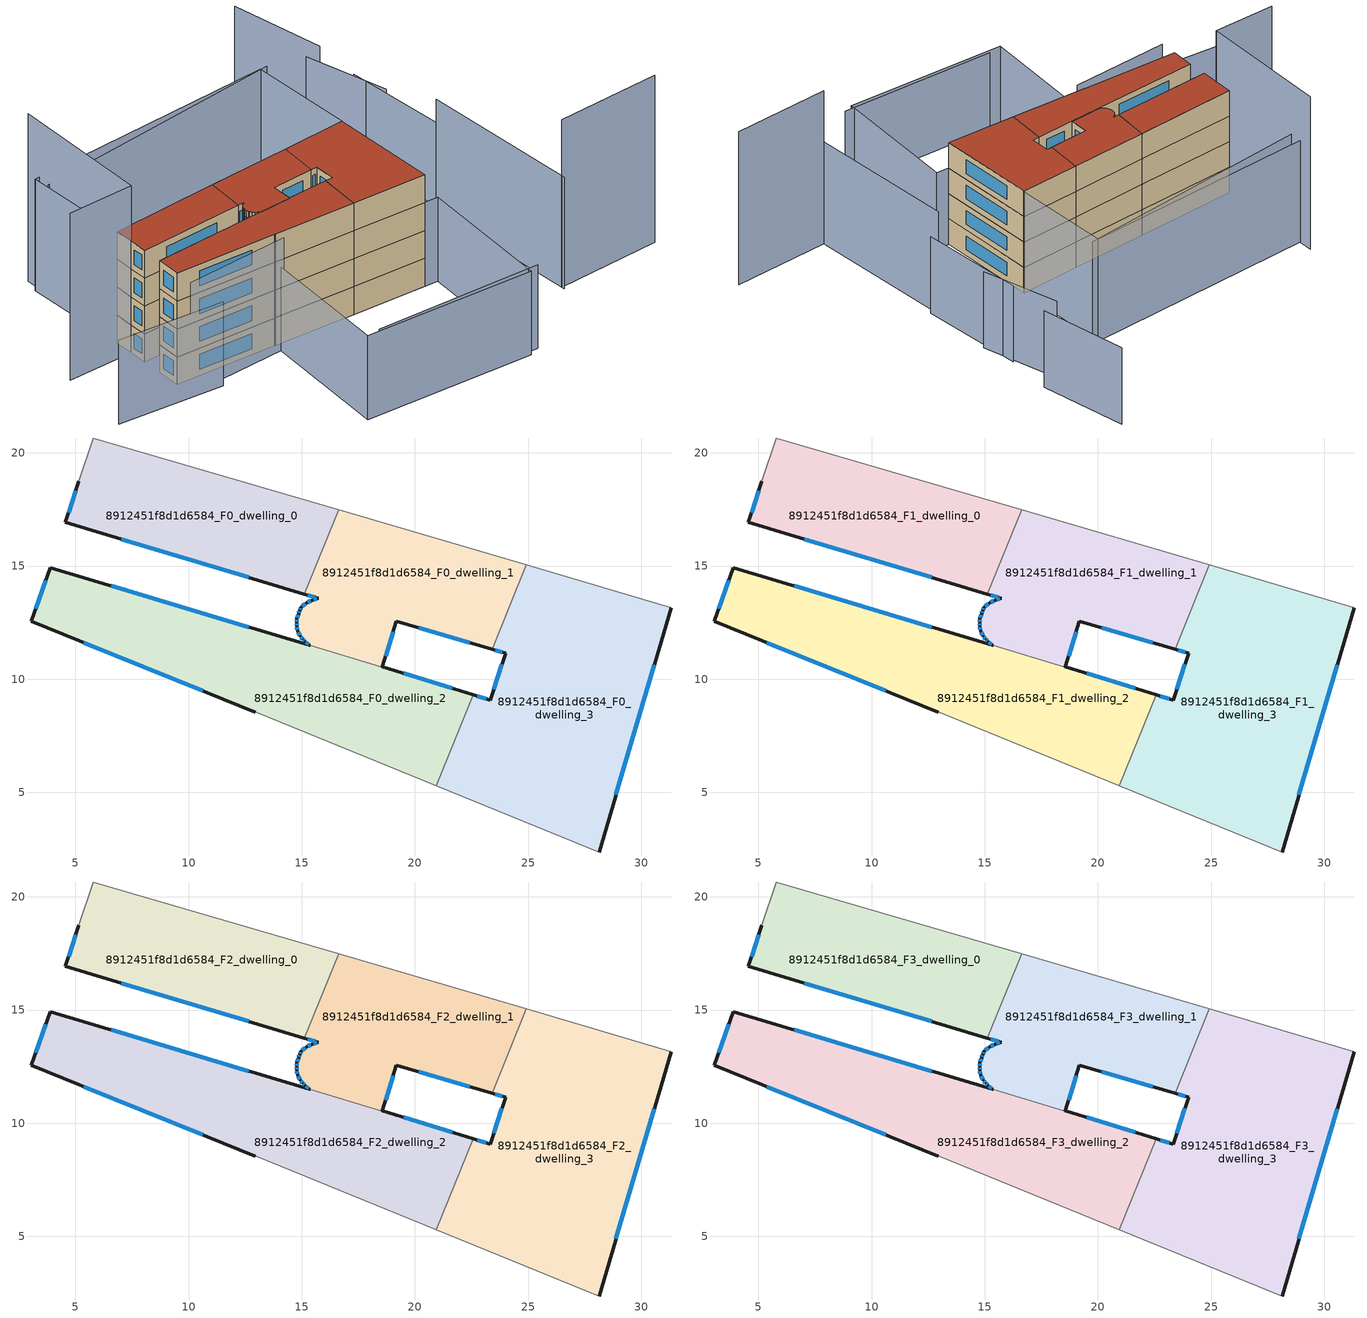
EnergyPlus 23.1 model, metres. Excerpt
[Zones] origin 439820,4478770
8912451f8d1d6584_F0_dwelling_0
 floor ground (EU_floor_Construction): 16.64,17.48 15.12,13.76 4.56,16.93 5.14,18.74 5.8,20.66 z0
 wall outside (EU_wall_Construction): 5.14,18.74 4.56,16.93 15.12,13.76 z0:3
 wall adiabatic (EU_wall_Construction): 16.64,17.48 5.8,20.66 5.14,18.74 z0:3
 wall to 8912451f8d1d6584_F0_dwelling_1 (EU_wall_Construction): 15.12,13.76 16.64,17.48 z0:3
 window (EU_Window_Construction): 7.03,16.19 12.65,14.5 / 5.01,18.32 4.7,17.36 z0.7:2.3
8912451f8d1d6584_F0_dwelling_1
 floor ground (EU_floor_Construction): 24.92,15.05 23.4,11.32 19.18,12.57 18.56,10.55 15.57,11.43 15.36,11.5 15.12,11.68 15.06,11.76 14.93,11.89 14.82,12.12 14.77,12.36 14.77,12.49 14.78,12.67 14.86,12.9 14.91,13.03 14.96,13.17 15.21,13.38 15.46,13.5 15.74,13.57 15.12,13.76 16.64,17.48 z0
 wall outside (EU_wall_Construction): 15.12,13.76 15.74,13.57 15.46,13.5 15.21,13.38 14.96,13.17 14.91,13.03 14.86,12.9 14.78,12.67 14.77,12.49 14.77,12.36 14.82,12.12 14.93,11.89 15.06,11.76 15.12,11.69 / 18.55,10.54 18.56,10.55 19.18,12.57 23.4,11.32 / 15.35,11.5 15.36,11.5 / 15.12,11.68 15.35,11.51 z0:3
 wall adiabatic (EU_wall_Construction): 24.92,15.05 16.64,17.48 / 15.35,11.51 15.36,11.5 z0:3
 wall to 8912451f8d1d6584_F0_dwelling_3 (EU_wall_Construction): 23.4,11.32 24.92,15.05 z0:3
 wall to 8912451f8d1d6584_F0_dwelling_2 (EU_wall_Construction): 15.35,11.5 15.36,11.49 18.55,10.54 z0:3
 window (EU_Window_Construction): 14.84,12.85 14.8,12.72 / 14.9,13 14.87,12.93 / 14.95,13.14 14.92,13.06 / 15.15,13.33 15.02,13.21 / 15.4,13.47 15.27,13.4 / 15.67,13.55 15.52,13.51 / 15.26,13.71 15.59,13.61 / 20.17,12.27 22.41,11.61 / 18.7,11.02 19.03,12.09 / 15.07,11.74 15.1,11.7 / 14.96,11.86 15.03,11.79 / 14.84,12.07 14.91,11.94 / 14.78,12.3 14.81,12.18 / 14.77,12.46 14.77,12.39 / 14.78,12.63 14.77,12.53 / 15.18,11.64 15.3,11.55 z0.7:2.3
8912451f8d1d6584_F0_dwelling_2
 floor ground (EU_floor_Construction): 22.58,9.31 20.94,5.29 12.99,8.53 12.94,8.55 3.04,12.55 3.89,14.93 15.35,11.5 15.36,11.49 15.57,11.43 18.55,10.54 18.56,10.55 z0
 wall outside (EU_wall_Construction): 15.35,11.5 3.89,14.93 3.04,12.55 12.94,8.55 / 22.58,9.31 18.56,10.55 z0:3
 wall adiabatic (EU_wall_Construction): 12.94,8.55 12.99,8.53 20.94,5.29 z0:3
 wall to 8912451f8d1d6584_F0_dwelling_3 (EU_wall_Construction): 20.94,5.29 22.58,9.31 z0:3
 window (EU_Window_Construction): 5.36,11.61 10.62,9.49 / 3.69,14.37 3.24,13.11 / 12.67,12.3 6.58,14.13 / 21.64,9.6 19.5,10.26 z0.7:2.3
8912451f8d1d6584_F0_dwelling_3
 floor ground (EU_floor_Construction): 31.33,13.17 28.13,2.37 20.94,5.29 22.58,9.31 23.32,9.08 24,11.14 23.4,11.32 24.92,15.05 z0
 wall outside (EU_wall_Construction): 23.4,11.32 24,11.14 23.32,9.08 22.58,9.31 / 28.13,2.37 31.33,13.17 z0:3
 wall adiabatic (EU_wall_Construction): 31.33,13.17 24.92,15.05 / 20.94,5.29 28.13,2.37 z0:3
 window (EU_Window_Construction): 23.15,9.13 22.75,9.26 / 23.84,10.66 23.48,9.56 / 23.54,11.28 23.86,11.18 / 28.88,4.9 30.58,10.64 z0.7:2.3
8912451f8d1d6584_F1_dwelling_0
 floor to 8912451f8d1d6584_F0_dwelling_0 (EU_floor_Construction): 16.64,17.48 15.12,13.76 4.56,16.93 5.14,18.74 5.8,20.66 z3
 wall outside (EU_wall_Construction): 5.14,18.74 4.56,16.93 15.12,13.76 z3:6
 wall adiabatic (EU_wall_Construction): 16.64,17.48 5.8,20.66 5.14,18.74 z3:6
 wall to 8912451f8d1d6584_F1_dwelling_1 (EU_wall_Construction): 15.12,13.76 16.64,17.48 z3:6
 window (EU_Window_Construction): 7.03,16.19 12.65,14.5 / 5.01,18.32 4.7,17.36 z3.7:5.3
8912451f8d1d6584_F1_dwelling_1
 floor to 8912451f8d1d6584_F0_dwelling_1 (EU_floor_Construction): 24.92,15.05 23.4,11.32 19.18,12.57 18.56,10.55 15.57,11.43 15.39,11.48 15.36,11.5 15.12,11.68 15.06,11.76 14.93,11.89 14.82,12.12 14.77,12.36 14.77,12.49 14.78,12.67 14.86,12.9 14.91,13.03 14.96,13.17 15.21,13.38 15.46,13.5 15.74,13.57 15.12,13.76 16.64,17.48 z3
 wall outside (EU_wall_Construction): 15.12,13.76 15.74,13.57 15.46,13.5 15.21,13.38 14.96,13.17 14.91,13.03 14.86,12.9 14.78,12.67 14.77,12.49 14.77,12.36 14.82,12.12 14.93,11.89 15.06,11.76 15.12,11.69 / 18.55,10.54 18.56,10.55 19.18,12.57 23.4,11.32 / 15.35,11.5 15.36,11.5 / 15.12,11.68 15.35,11.51 z3:6
 wall adiabatic (EU_wall_Construction): 24.92,15.05 16.64,17.48 / 15.35,11.51 15.36,11.5 z3:6
 wall to 8912451f8d1d6584_F1_dwelling_3 (EU_wall_Construction): 23.4,11.32 24.92,15.05 z3:6
 wall to 8912451f8d1d6584_F1_dwelling_2 (EU_wall_Construction): 15.35,11.5 15.36,11.49 18.55,10.54 z3:6
 window (EU_Window_Construction): 14.84,12.85 14.8,12.72 / 14.9,13 14.87,12.93 / 14.95,13.14 14.92,13.06 / 15.15,13.33 15.02,13.21 / 15.4,13.47 15.27,13.4 / 15.67,13.55 15.52,13.51 / 15.26,13.71 15.59,13.61 / 20.17,12.27 22.41,11.61 / 18.7,11.02 19.03,12.09 / 15.07,11.74 15.1,11.7 / 14.96,11.86 15.03,11.79 / 14.84,12.07 14.91,11.94 / 14.78,12.3 14.81,12.18 / 14.77,12.46 14.77,12.39 / 14.78,12.63 14.77,12.53 / 15.18,11.64 15.3,11.55 z3.7:5.3
8912451f8d1d6584_F1_dwelling_2
 floor to 8912451f8d1d6584_F0_dwelling_2 (EU_floor_Construction): 22.58,9.31 20.94,5.29 12.99,8.53 12.94,8.55 3.04,12.55 3.89,14.93 15.35,11.5 15.36,11.49 18.55,10.54 18.56,10.55 z3
 wall outside (EU_wall_Construction): 15.35,11.5 3.89,14.93 3.04,12.55 12.94,8.55 / 22.58,9.31 18.56,10.55 z3:6
 wall adiabatic (EU_wall_Construction): 12.94,8.55 12.99,8.53 20.94,5.29 z3:6
 wall to 8912451f8d1d6584_F1_dwelling_3 (EU_wall_Construction): 20.94,5.29 22.58,9.31 z3:6
 window (EU_Window_Construction): 5.36,11.61 10.62,9.49 / 3.69,14.37 3.24,13.11 / 12.67,12.3 6.58,14.13 / 21.64,9.6 19.5,10.26 z3.7:5.3
8912451f8d1d6584_F1_dwelling_3
 floor to 8912451f8d1d6584_F0_dwelling_3 (EU_floor_Construction): 31.33,13.17 28.13,2.37 20.94,5.29 22.58,9.31 23.32,9.08 24,11.14 23.4,11.32 24.92,15.05 z3
 wall outside (EU_wall_Construction): 23.4,11.32 24,11.14 23.32,9.08 22.58,9.31 / 28.13,2.37 31.33,13.17 z3:6
 wall adiabatic (EU_wall_Construction): 31.33,13.17 24.92,15.05 / 20.94,5.29 28.13,2.37 z3:6
 window (EU_Window_Construction): 23.15,9.13 22.75,9.26 / 23.84,10.66 23.48,9.56 / 23.54,11.28 23.86,11.18 / 28.88,4.9 30.58,10.64 z3.7:5.3
8912451f8d1d6584_F2_dwelling_0
 floor to 8912451f8d1d6584_F1_dwelling_0 (EU_floor_Construction): 16.64,17.48 15.12,13.76 4.56,16.93 5.14,18.74 5.8,20.66 z6
 wall outside (EU_wall_Construction): 5.14,18.74 4.56,16.93 15.12,13.76 z6:9
 wall adiabatic (EU_wall_Construction): 16.64,17.48 5.8,20.66 5.14,18.74 z6:9
 wall to 8912451f8d1d6584_F2_dwelling_1 (EU_wall_Construction): 15.12,13.76 16.64,17.48 z6:9
 window (EU_Window_Construction): 7.03,16.19 12.65,14.5 / 5.01,18.32 4.7,17.36 z6.7:8.3
8912451f8d1d6584_F2_dwelling_1
 floor to 8912451f8d1d6584_F1_dwelling_1 (EU_floor_Construction): 24.92,15.05 23.4,11.32 19.18,12.57 18.56,10.55 15.57,11.43 15.39,11.48 15.36,11.5 15.12,11.68 15.06,11.76 14.93,11.89 14.82,12.12 14.77,12.36 14.77,12.49 14.78,12.67 14.86,12.9 14.91,13.03 14.96,13.17 15.21,13.38 15.46,13.5 15.74,13.57 15.12,13.76 16.64,17.48 z6
 wall outside (EU_wall_Construction): 15.12,13.76 15.74,13.57 15.46,13.5 15.21,13.38 14.96,13.17 14.91,13.03 14.86,12.9 14.78,12.67 14.77,12.49 14.77,12.36 14.82,12.12 14.93,11.89 15.06,11.76 15.12,11.69 / 18.55,10.54 18.56,10.55 19.18,12.57 23.4,11.32 / 15.35,11.5 15.36,11.5 / 15.12,11.68 15.35,11.51 z6:9
 wall adiabatic (EU_wall_Construction): 24.92,15.05 16.64,17.48 / 15.35,11.51 15.36,11.5 z6:9
 wall to 8912451f8d1d6584_F2_dwelling_3 (EU_wall_Construction): 23.4,11.32 24.92,15.05 z6:9
 wall to 8912451f8d1d6584_F2_dwelling_2 (EU_wall_Construction): 15.35,11.5 15.36,11.49 18.55,10.54 z6:9
 window (EU_Window_Construction): 14.84,12.85 14.8,12.72 / 14.9,13 14.87,12.93 / 14.95,13.14 14.92,13.06 / 15.15,13.33 15.02,13.21 / 15.4,13.47 15.27,13.4 / 15.67,13.55 15.52,13.51 / 15.26,13.71 15.59,13.61 / 20.17,12.27 22.41,11.61 / 18.7,11.02 19.03,12.09 / 15.07,11.74 15.1,11.7 / 14.96,11.86 15.03,11.79 / 14.84,12.07 14.91,11.94 / 14.78,12.3 14.81,12.18 / 14.77,12.46 14.77,12.39 / 14.78,12.63 14.77,12.53 / 15.18,11.64 15.3,11.55 z6.7:8.3
8912451f8d1d6584_F2_dwelling_2
 floor to 8912451f8d1d6584_F1_dwelling_2 (EU_floor_Construction): 22.58,9.31 20.94,5.29 12.99,8.53 12.94,8.55 3.04,12.55 3.89,14.93 15.35,11.5 15.36,11.49 18.55,10.54 18.56,10.55 z6
 wall outside (EU_wall_Construction): 15.35,11.5 3.89,14.93 3.04,12.55 12.94,8.55 / 22.58,9.31 18.56,10.55 z6:9
 wall adiabatic (EU_wall_Construction): 12.94,8.55 12.99,8.53 20.94,5.29 z6:9
 wall to 8912451f8d1d6584_F2_dwelling_3 (EU_wall_Construction): 20.94,5.29 22.58,9.31 z6:9
 window (EU_Window_Construction): 5.36,11.61 10.62,9.49 / 3.69,14.37 3.24,13.11 / 12.67,12.3 6.58,14.13 / 21.64,9.6 19.5,10.26 z6.7:8.3
8912451f8d1d6584_F2_dwelling_3
 floor to 8912451f8d1d6584_F1_dwelling_3 (EU_floor_Construction): 31.33,13.17 28.13,2.37 20.94,5.29 22.58,9.31 23.32,9.08 24,11.14 23.4,11.32 24.92,15.05 z6
 wall outside (EU_wall_Construction): 23.4,11.32 24,11.14 23.32,9.08 22.58,9.31 / 28.13,2.37 31.33,13.17 z6:9
 wall adiabatic (EU_wall_Construction): 31.33,13.17 24.92,15.05 / 20.94,5.29 28.13,2.37 z6:9
 window (EU_Window_Construction): 23.15,9.13 22.75,9.26 / 23.84,10.66 23.48,9.56 / 23.54,11.28 23.86,11.18 / 28.88,4.9 30.58,10.64 z6.7:8.3
8912451f8d1d6584_F3_dwelling_0
 floor to 8912451f8d1d6584_F2_dwelling_0 (EU_floor_Construction): 16.64,17.48 15.12,13.76 4.56,16.93 5.14,18.74 5.8,20.66 z9
 wall outside (EU_wall_Construction): 5.14,18.74 4.56,16.93 15.12,13.76 z9:12
 wall adiabatic (EU_wall_Construction): 16.64,17.48 5.8,20.66 5.14,18.74 z9:12
 wall to 8912451f8d1d6584_F3_dwelling_1 (EU_wall_Construction): 15.12,13.76 16.64,17.48 z9:12
 window (EU_Window_Construction): 7.03,16.19 12.65,14.5 / 5.01,18.32 4.7,17.36 z9.7:11.3
 roof outside (EU_roof_Construction): 15.12,13.76 16.64,17.48 5.8,20.66 5.14,18.74 4.56,16.93 z12
8912451f8d1d6584_F3_dwelling_1
 floor to 8912451f8d1d6584_F2_dwelling_1 (EU_floor_Construction): 24.92,15.05 23.4,11.32 19.18,12.57 18.56,10.55 15.57,11.43 15.39,11.48 15.36,11.5 15.12,11.68 15.06,11.76 14.93,11.89 14.82,12.12 14.77,12.36 14.77,12.49 14.78,12.67 14.86,12.9 14.91,13.03 14.96,13.17 15.21,13.38 15.46,13.5 15.74,13.57 15.12,13.76 16.64,17.48 z9
 wall outside (EU_wall_Construction): 15.12,13.76 15.74,13.57 15.46,13.5 15.21,13.38 14.96,13.17 14.91,13.03 14.86,12.9 14.78,12.67 14.77,12.49 14.77,12.36 14.82,12.12 14.93,11.89 15.06,11.76 15.12,11.69 / 18.55,10.54 18.56,10.55 19.18,12.57 23.4,11.32 / 15.35,11.5 15.36,11.5 / 15.12,11.68 15.35,11.51 z9:12
 wall adiabatic (EU_wall_Construction): 24.92,15.05 16.64,17.48 / 15.35,11.51 15.36,11.5 z9:12
 wall to 8912451f8d1d6584_F3_dwelling_3 (EU_wall_Construction): 23.4,11.32 24.92,15.05 z9:12
 wall to 8912451f8d1d6584_F3_dwelling_2 (EU_wall_Construction): 15.35,11.5 15.36,11.49 18.55,10.54 z9:12
 window (EU_Window_Construction): 14.84,12.85 14.8,12.72 / 14.9,13 14.87,12.93 / 14.95,13.14 14.92,13.06 / 15.15,13.33 15.02,13.21 / 15.4,13.47 15.27,13.4 / 15.67,13.55 15.52,13.51 / 15.26,13.71 15.59,13.61 / 20.17,12.27 22.41,11.61 / 18.7,11.02 19.03,12.09 / 15.07,11.74 15.1,11.7 / 14.96,11.86 15.03,11.79 / 14.84,12.07 14.91,11.94 / 14.78,12.3 14.81,12.18 / 14.77,12.46 14.77,12.39 / 14.78,12.63 14.77,12.53 / 15.18,11.64 15.3,11.55 z9.7:11.3
 roof outside (EU_roof_Construction): 23.4,11.32 24.92,15.05 16.64,17.48 15.12,13.76 15.74,13.57 15.46,13.5 15.21,13.38 14.96,13.17 14.91,13.03 14.86,12.9 14.78,12.67 14.77,12.49 14.77,12.36 14.82,12.12 14.93,11.89 15.06,11.76 15.12,11.69 15.36,11.49 15.57,11.43 18.55,10.54 19.18,12.57 z12
8912451f8d1d6584_F3_dwelling_2
 floor to 8912451f8d1d6584_F2_dwelling_2 (EU_floor_Construction): 22.58,9.31 20.94,5.29 12.99,8.53 12.94,8.55 3.04,12.55 3.89,14.93 15.35,11.5 15.36,11.49 18.55,10.54 18.56,10.55 z9
 wall outside (EU_wall_Construction): 15.35,11.5 3.89,14.93 3.04,12.55 12.94,8.55 / 22.58,9.31 18.56,10.55 z9:12
 wall adiabatic (EU_wall_Construction): 12.94,8.55 12.99,8.53 20.94,5.29 z9:12
 wall to 8912451f8d1d6584_F3_dwelling_3 (EU_wall_Construction): 20.94,5.29 22.58,9.31 z9:12
 window (EU_Window_Construction): 5.36,11.61 10.62,9.49 / 3.69,14.37 3.24,13.11 / 12.67,12.3 6.58,14.13 / 21.64,9.6 19.5,10.26 z9.7:11.3
 roof outside (EU_roof_Construction): 20.94,5.29 22.58,9.31 18.56,10.55 18.55,10.54 15.36,11.49 15.35,11.5 3.89,14.93 3.04,12.55 12.94,8.55 12.99,8.53 z12
8912451f8d1d6584_F3_dwelling_3
 floor to 8912451f8d1d6584_F2_dwelling_3 (EU_floor_Construction): 31.33,13.17 28.13,2.37 20.94,5.29 22.58,9.31 23.32,9.08 24,11.14 23.4,11.32 24.92,15.05 z9
 wall outside (EU_wall_Construction): 23.4,11.32 24,11.14 23.32,9.08 22.58,9.31 / 28.13,2.37 31.33,13.17 z9:12
 wall adiabatic (EU_wall_Construction): 31.33,13.17 24.92,15.05 / 20.94,5.29 28.13,2.37 z9:12
 window (EU_Window_Construction): 23.15,9.13 22.75,9.26 / 23.84,10.66 23.48,9.56 / 23.54,11.28 23.86,11.18 / 28.88,4.9 30.58,10.64 z9.7:11.3
 roof outside (EU_roof_Construction): 28.13,2.37 31.33,13.17 24.92,15.05 23.4,11.32 24,11.14 23.32,9.08 22.58,9.31 20.94,5.29 z12
shading: 34.58,-8.01 45.05,-11.18 / 9.87,32.63 5.14,18.74 / 5.14,18.74 -1.43,20.98 z0:18; 8.98,-5.04 25.23,-11.46 / -4.99,13.59 5.16,9.03 / 39.2,7.35 42.01,18.7 / 41.5,14.95 42.05,23.75 / 44.11,23.62 45.46,33.46 / 12.94,8.55 29.47,1.83 / 29.47,1.83 24.05,-11.48 / 24.05,-11.48 7.52,-4.76 / 7.52,-4.76 12.94,8.55 z0:9; 34.49,-8.35 38.87,7.98 / 2.46,10.76 12.95,7.57 / 35.18,23.52 8.82,29.83 / 31.37,13.15 5.8,20.66 / 5.8,20.66 8.9,31.26 / 8.9,31.26 34.48,23.76 / 34.48,23.76 31.37,13.15 z0:12
[Building]
EU S2 Campaign: North Axis=0; Terrain=City; Solar Distribution=FullExterior
[Site:Location]
Madrid: Latitude=40.5; Longitude=-3.5; Time Zone=1; Elevation=609
[SizingPeriod:WeatherFileDays]
AnnualSizingPeriod: Begin Month=1; Begin Day of Month=1; End Month=12; End Day of Month=31; Day of Week for Start Day=Monday; Use Weather File Daylight Saving Period=No; Use Weather File Rain and Snow Indicators=No
[MATERIAL]
EU_InternalMass_Material: Roughness=MediumRough; Thickness=0.1; Conductivity=1; Density=1800; Specific Heat=900; Thermal Absorptance=0.9; Solar Absorptance=0.7; Visible Absorptance=0.7
[MATERIAL:NOMASS] Roughness=MediumRough; Thermal Absorptance=0.9; Solar Absorptance=0.7; Visible Absorptance=0.7
Name | Thermal Resistance
EU_wall_NoMass | 0.419739
EU_roof_NoMass | 0.352165
EU_floor_NoMass | 0.608284
[WINDOWMATERIAL:SIMPLEGLAZINGSYSTEM]
EU_Window_SimpleGlazing: UFactor=4.8352; Solar Heat Gain Coefficient=0.85; Visible Transmittance=0.85
[CONSTRUCTION]
EU_wall_Construction: EU_wall_NoMass
EU_roof_Construction: EU_roof_NoMass
EU_floor_Construction: EU_floor_NoMass
EU_Window_Construction: EU_Window_SimpleGlazing
EU_InternalMass_Construction: EU_InternalMass_Material
[ZONE] Type=1; Multiplier=1; Ceiling Height=autocalculate; Floor Area=autocalculate; Part of Total Floor Area=Yes
Name | Volume
8912451f8d1d6584_F0_dwelling_0 | 132.589
8912451f8d1d6584_F1_dwelling_0; 8912451f8d1d6584_F2_dwelling_0; 8912451f8d1d6584_F3_dwelling_0 | 132.59
8912451f8d1d6584_F0_dwelling_1 | 129.045
8912451f8d1d6584_F1_dwelling_1; 8912451f8d1d6584_F2_dwelling_1; 8912451f8d1d6584_F3_dwelling_1 | 129.047
8912451f8d1d6584_F0_dwelling_2; 8912451f8d1d6584_F1_dwelling_2; 8912451f8d1d6584_F2_dwelling_2; 8912451f8d1d6584_F3_dwelling_2 | 199.742
8912451f8d1d6584_F0_dwelling_3; 8912451f8d1d6584_F1_dwelling_3; 8912451f8d1d6584_F2_dwelling_3; 8912451f8d1d6584_F3_dwelling_3 | 230.717
[INTERNALMASS] Construction=EU_InternalMass_Construction
Name | Zone or ZoneList | Surface Area
8912451f8d1d6584_F0_dwelling_0_EU_InternalMass | 8912451f8d1d6584_F0_dwelling_0 | 44.1963
8912451f8d1d6584_F0_dwelling_1_EU_InternalMass | 8912451f8d1d6584_F0_dwelling_1 | 43.0303
8912451f8d1d6584_F0_dwelling_2_EU_InternalMass | 8912451f8d1d6584_F0_dwelling_2 | 66.582
8912451f8d1d6584_F0_dwelling_3_EU_InternalMass | 8912451f8d1d6584_F0_dwelling_3 | 76.9055
8912451f8d1d6584_F1_dwelling_0_EU_InternalMass | 8912451f8d1d6584_F1_dwelling_0 | 44.1963
8912451f8d1d6584_F1_dwelling_1_EU_InternalMass | 8912451f8d1d6584_F1_dwelling_1 | 43.0303
8912451f8d1d6584_F1_dwelling_2_EU_InternalMass | 8912451f8d1d6584_F1_dwelling_2 | 66.582
8912451f8d1d6584_F1_dwelling_3_EU_InternalMass | 8912451f8d1d6584_F1_dwelling_3 | 76.9055
8912451f8d1d6584_F2_dwelling_0_EU_InternalMass | 8912451f8d1d6584_F2_dwelling_0 | 44.1963
8912451f8d1d6584_F2_dwelling_1_EU_InternalMass | 8912451f8d1d6584_F2_dwelling_1 | 43.0303
8912451f8d1d6584_F2_dwelling_2_EU_InternalMass | 8912451f8d1d6584_F2_dwelling_2 | 66.582
8912451f8d1d6584_F2_dwelling_3_EU_InternalMass | 8912451f8d1d6584_F2_dwelling_3 | 76.9055
8912451f8d1d6584_F3_dwelling_0_EU_InternalMass | 8912451f8d1d6584_F3_dwelling_0 | 44.1963
8912451f8d1d6584_F3_dwelling_1_EU_InternalMass | 8912451f8d1d6584_F3_dwelling_1 | 43.0303
8912451f8d1d6584_F3_dwelling_2_EU_InternalMass | 8912451f8d1d6584_F3_dwelling_2 | 66.582
8912451f8d1d6584_F3_dwelling_3_EU_InternalMass | 8912451f8d1d6584_F3_dwelling_3 | 76.9055
[OTHEREQUIPMENT] Fuel Type=Electricity; Design Level Calculation Method=Watts/Area; Power per Zone Floor Area=1; Fraction Latent=0; Fraction Radiant=0; Fraction Lost=0; Carbon Dioxide Generation Rate=0; EndUse Subcategory=EU_Step8_InternalGains
Name | Zone or ZoneList or Space or SpaceList | Schedule
EU_Step8_InternalGain_8912451f8d1d6584_F0_dwelling_0_f000 | 8912451f8d1d6584_F0_dwelling_0 | EU_Step8_GainSchedule_8912451f8d1d6584_F0_dwelling_0_f000
EU_Step8_InternalGain_8912451f8d1d6584_F0_dwelling_1_f000 | 8912451f8d1d6584_F0_dwelling_1 | EU_Step8_GainSchedule_8912451f8d1d6584_F0_dwelling_1_f000
EU_Step8_InternalGain_8912451f8d1d6584_F0_dwelling_2_f000 | 8912451f8d1d6584_F0_dwelling_2 | EU_Step8_GainSchedule_8912451f8d1d6584_F0_dwelling_2_f000
EU_Step8_InternalGain_8912451f8d1d6584_F0_dwelling_3_f000 | 8912451f8d1d6584_F0_dwelling_3 | EU_Step8_GainSchedule_8912451f8d1d6584_F0_dwelling_3_f000
EU_Step8_InternalGain_8912451f8d1d6584_F1_dwelling_0_f000 | 8912451f8d1d6584_F1_dwelling_0 | EU_Step8_GainSchedule_8912451f8d1d6584_F1_dwelling_0_f000
EU_Step8_InternalGain_8912451f8d1d6584_F1_dwelling_1_f000 | 8912451f8d1d6584_F1_dwelling_1 | EU_Step8_GainSchedule_8912451f8d1d6584_F1_dwelling_1_f000
EU_Step8_InternalGain_8912451f8d1d6584_F1_dwelling_2_f000 | 8912451f8d1d6584_F1_dwelling_2 | EU_Step8_GainSchedule_8912451f8d1d6584_F1_dwelling_2_f000
EU_Step8_InternalGain_8912451f8d1d6584_F1_dwelling_3_f000 | 8912451f8d1d6584_F1_dwelling_3 | EU_Step8_GainSchedule_8912451f8d1d6584_F1_dwelling_3_f000
EU_Step8_InternalGain_8912451f8d1d6584_F2_dwelling_0_f000 | 8912451f8d1d6584_F2_dwelling_0 | EU_Step8_GainSchedule_8912451f8d1d6584_F2_dwelling_0_f000
EU_Step8_InternalGain_8912451f8d1d6584_F2_dwelling_1_f000 | 8912451f8d1d6584_F2_dwelling_1 | EU_Step8_GainSchedule_8912451f8d1d6584_F2_dwelling_1_f000
EU_Step8_InternalGain_8912451f8d1d6584_F2_dwelling_2_f000 | 8912451f8d1d6584_F2_dwelling_2 | EU_Step8_GainSchedule_8912451f8d1d6584_F2_dwelling_2_f000
EU_Step8_InternalGain_8912451f8d1d6584_F2_dwelling_3_f000 | 8912451f8d1d6584_F2_dwelling_3 | EU_Step8_GainSchedule_8912451f8d1d6584_F2_dwelling_3_f000
EU_Step8_InternalGain_8912451f8d1d6584_F3_dwelling_0_f000 | 8912451f8d1d6584_F3_dwelling_0 | EU_Step8_GainSchedule_8912451f8d1d6584_F3_dwelling_0_f000
EU_Step8_InternalGain_8912451f8d1d6584_F3_dwelling_1_f000 | 8912451f8d1d6584_F3_dwelling_1 | EU_Step8_GainSchedule_8912451f8d1d6584_F3_dwelling_1_f000
EU_Step8_InternalGain_8912451f8d1d6584_F3_dwelling_2_f000 | 8912451f8d1d6584_F3_dwelling_2 | EU_Step8_GainSchedule_8912451f8d1d6584_F3_dwelling_2_f000
EU_Step8_InternalGain_8912451f8d1d6584_F3_dwelling_3_f000 | 8912451f8d1d6584_F3_dwelling_3 | EU_Step8_GainSchedule_8912451f8d1d6584_F3_dwelling_3_f000
[ZONEVENTILATION:DESIGNFLOWRATE] Schedule=EU_AlwaysOn; Design Flow Rate Calculation Method=AirChanges/Hour; Air Changes per Hour=0.703302; Ventilation Type=Natural; Fan Pressure Rise=0; Fan Total Efficiency=1; Constant Term Coefficient=1; Temperature Term Coefficient=0; Velocity Term Coefficient=0; Velocity Squared Term Coefficient=0; Minimum Indoor Temperature=-100; Maximum Indoor Temperature=100; Delta Temperature=-100; Minimum Outdoor Temperature=-100; Maximum Outdoor Temperature=100; Maximum Wind Speed=40
Name | Zone or ZoneList or Space or SpaceList
EU_ConstantAir_8912451f8d1d6584_F0_dwelling_0 | 8912451f8d1d6584_F0_dwelling_0
EU_ConstantAir_8912451f8d1d6584_F0_dwelling_1 | 8912451f8d1d6584_F0_dwelling_1
EU_ConstantAir_8912451f8d1d6584_F0_dwelling_2 | 8912451f8d1d6584_F0_dwelling_2
EU_ConstantAir_8912451f8d1d6584_F0_dwelling_3 | 8912451f8d1d6584_F0_dwelling_3
EU_ConstantAir_8912451f8d1d6584_F1_dwelling_0 | 8912451f8d1d6584_F1_dwelling_0
EU_ConstantAir_8912451f8d1d6584_F1_dwelling_1 | 8912451f8d1d6584_F1_dwelling_1
EU_ConstantAir_8912451f8d1d6584_F1_dwelling_2 | 8912451f8d1d6584_F1_dwelling_2
EU_ConstantAir_8912451f8d1d6584_F1_dwelling_3 | 8912451f8d1d6584_F1_dwelling_3
EU_ConstantAir_8912451f8d1d6584_F2_dwelling_0 | 8912451f8d1d6584_F2_dwelling_0
EU_ConstantAir_8912451f8d1d6584_F2_dwelling_1 | 8912451f8d1d6584_F2_dwelling_1
EU_ConstantAir_8912451f8d1d6584_F2_dwelling_2 | 8912451f8d1d6584_F2_dwelling_2
EU_ConstantAir_8912451f8d1d6584_F2_dwelling_3 | 8912451f8d1d6584_F2_dwelling_3
EU_ConstantAir_8912451f8d1d6584_F3_dwelling_0 | 8912451f8d1d6584_F3_dwelling_0
EU_ConstantAir_8912451f8d1d6584_F3_dwelling_1 | 8912451f8d1d6584_F3_dwelling_1
EU_ConstantAir_8912451f8d1d6584_F3_dwelling_2 | 8912451f8d1d6584_F3_dwelling_2
EU_ConstantAir_8912451f8d1d6584_F3_dwelling_3 | 8912451f8d1d6584_F3_dwelling_3
[HVACTEMPLATE:THERMOSTAT] Constant Heating Setpoint=20; Constant Cooling Setpoint=50
EU_HeatOnly_8912451f8d1d6584_F0_dwelling_0; EU_HeatOnly_8912451f8d1d6584_F0_dwelling_1; EU_HeatOnly_8912451f8d1d6584_F0_dwelling_2; EU_HeatOnly_8912451f8d1d6584_F0_dwelling_3; EU_HeatOnly_8912451f8d1d6584_F1_dwelling_0; EU_HeatOnly_8912451f8d1d6584_F1_dwelling_1; EU_HeatOnly_8912451f8d1d6584_F1_dwelling_2; EU_HeatOnly_8912451f8d1d6584_F1_dwelling_3; EU_HeatOnly_8912451f8d1d6584_F2_dwelling_0; EU_HeatOnly_8912451f8d1d6584_F2_dwelling_1; EU_HeatOnly_8912451f8d1d6584_F2_dwelling_2; EU_HeatOnly_8912451f8d1d6584_F2_dwelling_3; EU_HeatOnly_8912451f8d1d6584_F3_dwelling_0; EU_HeatOnly_8912451f8d1d6584_F3_dwelling_1; EU_HeatOnly_8912451f8d1d6584_F3_dwelling_2; EU_HeatOnly_8912451f8d1d6584_F3_dwelling_3
[HVACTEMPLATE:ZONE:IDEALLOADSAIRSYSTEM] System Availability Schedule=EU_AlwaysOn; Maximum Heating Supply Air Temperature=50; Minimum Cooling Supply Air Temperature=13; Maximum Heating Supply Air Humidity Ratio=0.0156; Minimum Cooling Supply Air Humidity Ratio=0.0077; Heating Limit=NoLimit; Cooling Limit=NoLimit; Heating Availability Schedule=EU_AlwaysOn; Cooling Availability Schedule=EU_CoolingOff; Dehumidification Control Type=ConstantSensibleHeatRatio; Cooling Sensible Heat Ratio=0.7; Dehumidification Setpoint=60; Humidification Control Type=None; Humidification Setpoint=30; Outdoor Air Method=None; Outdoor Air Flow Rate per Person=0.00944; Outdoor Air Flow Rate per Zone Floor Area=0; Outdoor Air Flow Rate per Zone=0; Demand Controlled Ventilation Type=None; Outdoor Air Economizer Type=NoEconomizer; Heat Recovery Type=None; Sensible Heat Recovery Effectiveness=0.7; Latent Heat Recovery Effectiveness=0.65
Name | Template Thermostat
8912451f8d1d6584_F0_dwelling_0 | EU_HeatOnly_8912451f8d1d6584_F0_dwelling_0
8912451f8d1d6584_F0_dwelling_1 | EU_HeatOnly_8912451f8d1d6584_F0_dwelling_1
8912451f8d1d6584_F0_dwelling_2 | EU_HeatOnly_8912451f8d1d6584_F0_dwelling_2
8912451f8d1d6584_F0_dwelling_3 | EU_HeatOnly_8912451f8d1d6584_F0_dwelling_3
8912451f8d1d6584_F1_dwelling_0 | EU_HeatOnly_8912451f8d1d6584_F1_dwelling_0
8912451f8d1d6584_F1_dwelling_1 | EU_HeatOnly_8912451f8d1d6584_F1_dwelling_1
8912451f8d1d6584_F1_dwelling_2 | EU_HeatOnly_8912451f8d1d6584_F1_dwelling_2
8912451f8d1d6584_F1_dwelling_3 | EU_HeatOnly_8912451f8d1d6584_F1_dwelling_3
8912451f8d1d6584_F2_dwelling_0 | EU_HeatOnly_8912451f8d1d6584_F2_dwelling_0
8912451f8d1d6584_F2_dwelling_1 | EU_HeatOnly_8912451f8d1d6584_F2_dwelling_1
8912451f8d1d6584_F2_dwelling_2 | EU_HeatOnly_8912451f8d1d6584_F2_dwelling_2
8912451f8d1d6584_F2_dwelling_3 | EU_HeatOnly_8912451f8d1d6584_F2_dwelling_3
8912451f8d1d6584_F3_dwelling_0 | EU_HeatOnly_8912451f8d1d6584_F3_dwelling_0
8912451f8d1d6584_F3_dwelling_1 | EU_HeatOnly_8912451f8d1d6584_F3_dwelling_1
8912451f8d1d6584_F3_dwelling_2 | EU_HeatOnly_8912451f8d1d6584_F3_dwelling_2
8912451f8d1d6584_F3_dwelling_3 | EU_HeatOnly_8912451f8d1d6584_F3_dwelling_3
[SIZING:ZONE] Zone Cooling Design Supply Air Temperature Input Method=SupplyAirTemperature; Zone Cooling Design Supply Air Temperature=13; Zone Heating Design Supply Air Temperature Input Method=SupplyAirTemperature; Zone Heating Design Supply Air Temperature=50; Zone Cooling Design Supply Air Humidity Ratio=0.008; Zone Heating Design Supply Air Humidity Ratio=0.008; Cooling Design Air Flow Method=DesignDay; Cooling Design Air Flow Rate=0; Cooling Minimum Air Flow per Zone Floor Area=0.000762; Cooling Minimum Air Flow=0; Cooling Minimum Air Flow Fraction=0.2; Heating Design Air Flow Method=DesignDay; Heating Design Air Flow Rate=0; Heating Maximum Air Flow per Zone Floor Area=0.002032; Heating Maximum Air Flow=0.141576; Heating Maximum Air Flow Fraction=0.3; Account for Dedicated Outdoor Air System=No; Dedicated Outdoor Air System Control Strategy=NeutralSupplyAir; Dedicated Outdoor Air Low Setpoint Temperature for Design=autosize; Dedicated Outdoor Air High Setpoint Temperature for Design=autosize; Zone Load Sizing Method=Sensible Load Only No Latent Load; Zone Latent Cooling Design Supply Air Humidity Ratio Input Method=HumidityRatioDifference; Zone Cooling Design Supply Air Humidity Ratio Difference=0.005; Zone Latent Heating Design Supply Air Humidity Ratio Input Method=HumidityRatioDifference; Zone Humidification Design Supply Air Humidity Ratio Difference=0.005
8912451f8d1d6584_F0_dwelling_0; 8912451f8d1d6584_F0_dwelling_1; 8912451f8d1d6584_F0_dwelling_2; 8912451f8d1d6584_F0_dwelling_3; 8912451f8d1d6584_F1_dwelling_0; 8912451f8d1d6584_F1_dwelling_1; 8912451f8d1d6584_F1_dwelling_2; 8912451f8d1d6584_F1_dwelling_3; 8912451f8d1d6584_F2_dwelling_0; 8912451f8d1d6584_F2_dwelling_1; 8912451f8d1d6584_F2_dwelling_2; 8912451f8d1d6584_F2_dwelling_3; 8912451f8d1d6584_F3_dwelling_0; 8912451f8d1d6584_F3_dwelling_1; 8912451f8d1d6584_F3_dwelling_2; 8912451f8d1d6584_F3_dwelling_3
[SCHEDULE:CONSTANT]
Name | Hourly Value
EU_AlwaysOn | 1
EU_CoolingOff | 0
[SCHEDULE:FILE] Column Number=1; Rows to Skip at Top=0; Number of Hours of Data=8760; Column Separator=Comma; Interpolate to Timestep=No; Minutes per Item=60; Adjust Schedule for Daylight Savings=Yes
Name | File
EU_Step8_GainSchedule_8912451f8d1d6584_F0_dwelling_0_f000 | ../../schedules/8912451f8d1d6584/8912451f8d1d6584_F0_dwelling_0_f000_gain.csv
EU_Step8_GainSchedule_8912451f8d1d6584_F0_dwelling_1_f000 | ../../schedules/8912451f8d1d6584/8912451f8d1d6584_F0_dwelling_1_f000_gain.csv
EU_Step8_GainSchedule_8912451f8d1d6584_F0_dwelling_2_f000 | ../../schedules/8912451f8d1d6584/8912451f8d1d6584_F0_dwelling_2_f000_gain.csv
EU_Step8_GainSchedule_8912451f8d1d6584_F0_dwelling_3_f000 | ../../schedules/8912451f8d1d6584/8912451f8d1d6584_F0_dwelling_3_f000_gain.csv
EU_Step8_GainSchedule_8912451f8d1d6584_F1_dwelling_0_f000 | ../../schedules/8912451f8d1d6584/8912451f8d1d6584_F1_dwelling_0_f000_gain.csv
EU_Step8_GainSchedule_8912451f8d1d6584_F1_dwelling_1_f000 | ../../schedules/8912451f8d1d6584/8912451f8d1d6584_F1_dwelling_1_f000_gain.csv
EU_Step8_GainSchedule_8912451f8d1d6584_F1_dwelling_2_f000 | ../../schedules/8912451f8d1d6584/8912451f8d1d6584_F1_dwelling_2_f000_gain.csv
EU_Step8_GainSchedule_8912451f8d1d6584_F1_dwelling_3_f000 | ../../schedules/8912451f8d1d6584/8912451f8d1d6584_F1_dwelling_3_f000_gain.csv
EU_Step8_GainSchedule_8912451f8d1d6584_F2_dwelling_0_f000 | ../../schedules/8912451f8d1d6584/8912451f8d1d6584_F2_dwelling_0_f000_gain.csv
EU_Step8_GainSchedule_8912451f8d1d6584_F2_dwelling_1_f000 | ../../schedules/8912451f8d1d6584/8912451f8d1d6584_F2_dwelling_1_f000_gain.csv
EU_Step8_GainSchedule_8912451f8d1d6584_F2_dwelling_2_f000 | ../../schedules/8912451f8d1d6584/8912451f8d1d6584_F2_dwelling_2_f000_gain.csv
EU_Step8_GainSchedule_8912451f8d1d6584_F2_dwelling_3_f000 | ../../schedules/8912451f8d1d6584/8912451f8d1d6584_F2_dwelling_3_f000_gain.csv
EU_Step8_GainSchedule_8912451f8d1d6584_F3_dwelling_0_f000 | ../../schedules/8912451f8d1d6584/8912451f8d1d6584_F3_dwelling_0_f000_gain.csv
EU_Step8_GainSchedule_8912451f8d1d6584_F3_dwelling_1_f000 | ../../schedules/8912451f8d1d6584/8912451f8d1d6584_F3_dwelling_1_f000_gain.csv
EU_Step8_GainSchedule_8912451f8d1d6584_F3_dwelling_2_f000 | ../../schedules/8912451f8d1d6584/8912451f8d1d6584_F3_dwelling_2_f000_gain.csv
EU_Step8_GainSchedule_8912451f8d1d6584_F3_dwelling_3_f000 | ../../schedules/8912451f8d1d6584/8912451f8d1d6584_F3_dwelling_3_f000_gain.csv
